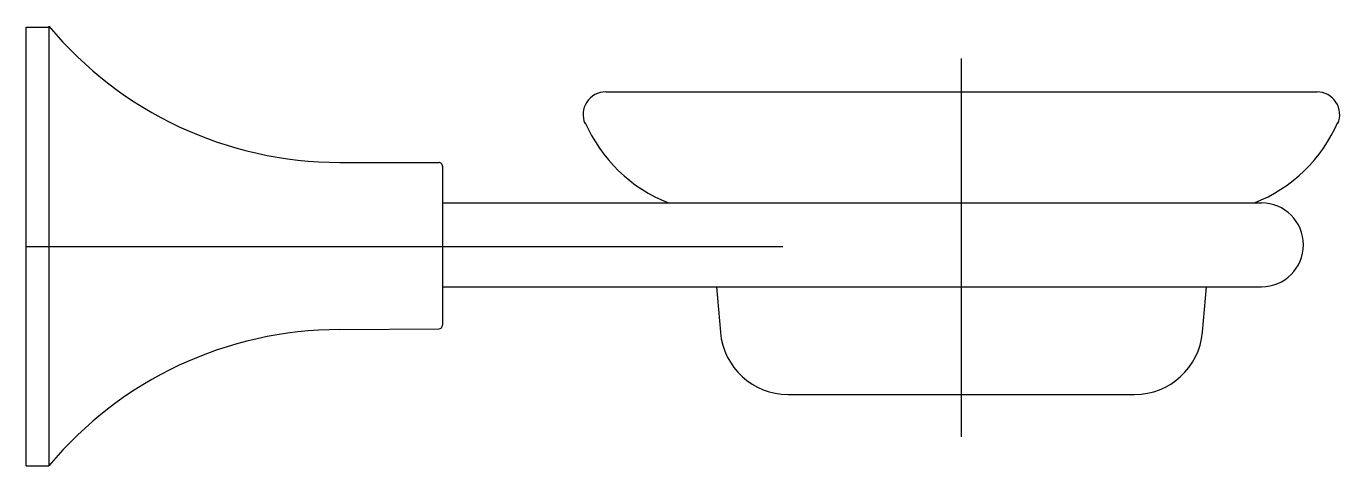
# Model space of a CAD drawing. Extents: x -340.005 to -339.831, y 0.357 to 0.415.
import ezdxf

# ---------------------------------------------------------------- set-up
doc = ezdxf.new("R2010")
doc.units = 0
doc.header["$LTSCALE"] = 0.2
doc.header["$MEASUREMENT"] = 0
doc.linetypes.add('AXES', pattern=[0.54, 0.3, -0.08, 0.08, -0.08])
doc.linetypes.add('CONTINU', pattern=[0])
doc.layers.get('0').update_dxf_attribs({"linetype": 'CONTINUOUS'})
doc.layers.add('DECA_EIXOS', color=5, linetype='AXES')

msp = doc.modelspace()

# ---------------------------------------------------------------- linework, layer by layer
at = {"linetype": 'CONTINU'}
for points in [[(-340.00474, 0.41471), (-340.00166, 0.41471)], [(-340.00474, 0.38571), (-340.00474, 0.41471)], [(-340.00174, 0.41481), (-340.00174, 0.35671)], [(-339.92816, 0.40613), (-339.83416, 0.40613)], [(-339.96332, 0.39681), (-339.95024, 0.39681)], [(-339.94974, 0.39631), (-339.94974, 0.38571)], [(-339.94974, 0.39146), (-339.8415, 0.39146)], [(-340.00474, 0.35671), (-340.00474, 0.38571)], [(-339.94974, 0.38571), (-339.94974, 0.37531)], [(-339.94974, 0.38036), (-339.8415, 0.38036)], [(-339.91354, 0.38036), (-339.91301, 0.37435)], [(-339.84931, 0.37435), (-339.84878, 0.38036)], [(-339.96332, 0.37471), (-339.95024, 0.37481)], [(-339.90405, 0.36613), (-339.85827, 0.36613)], [(-340.00474, 0.35671), (-340.00174, 0.35671)]]:
    msp.add_lwpolyline(points, dxfattribs=at)
for points in [[(-340.00174, 0.41481, 0.222648), (-339.96332, 0.39681)], [(-339.92816, 0.40613, 0.539194), (-339.93091, 0.40195)], [(-339.8314, 0.40195, 0.539205), (-339.83416, 0.40613)], [(-339.93091, 0.40215, 0.199686), (-339.91988, 0.39146)], [(-339.84244, 0.39146, 0.199686), (-339.8314, 0.40215)], [(-339.94974, 0.39631, 0.414214), (-339.95024, 0.39681)], [(-339.8415, 0.38036, 1), (-339.8415, 0.39146)], [(-339.95024, 0.37481, 0.414213), (-339.94974, 0.37531)], [(-339.96332, 0.37471, 0.222648), (-340.00174, 0.35671)], [(-339.91301, 0.37435, 0.388878), (-339.90405, 0.36613)], [(-339.85827, 0.36613, 0.388882), (-339.84931, 0.37435)]]:
    msp.add_lwpolyline(points, format="xyb", dxfattribs=at)
at = {"layer": 'DECA_EIXOS'}
for points in [[(-339.88116, 0.36054), (-339.88116, 0.41055)], [(-340.00474, 0.38571), (-339.83595, 0.38571)]]:
    msp.add_lwpolyline(points, dxfattribs=at)

doc.saveas('drawing.dxf')
